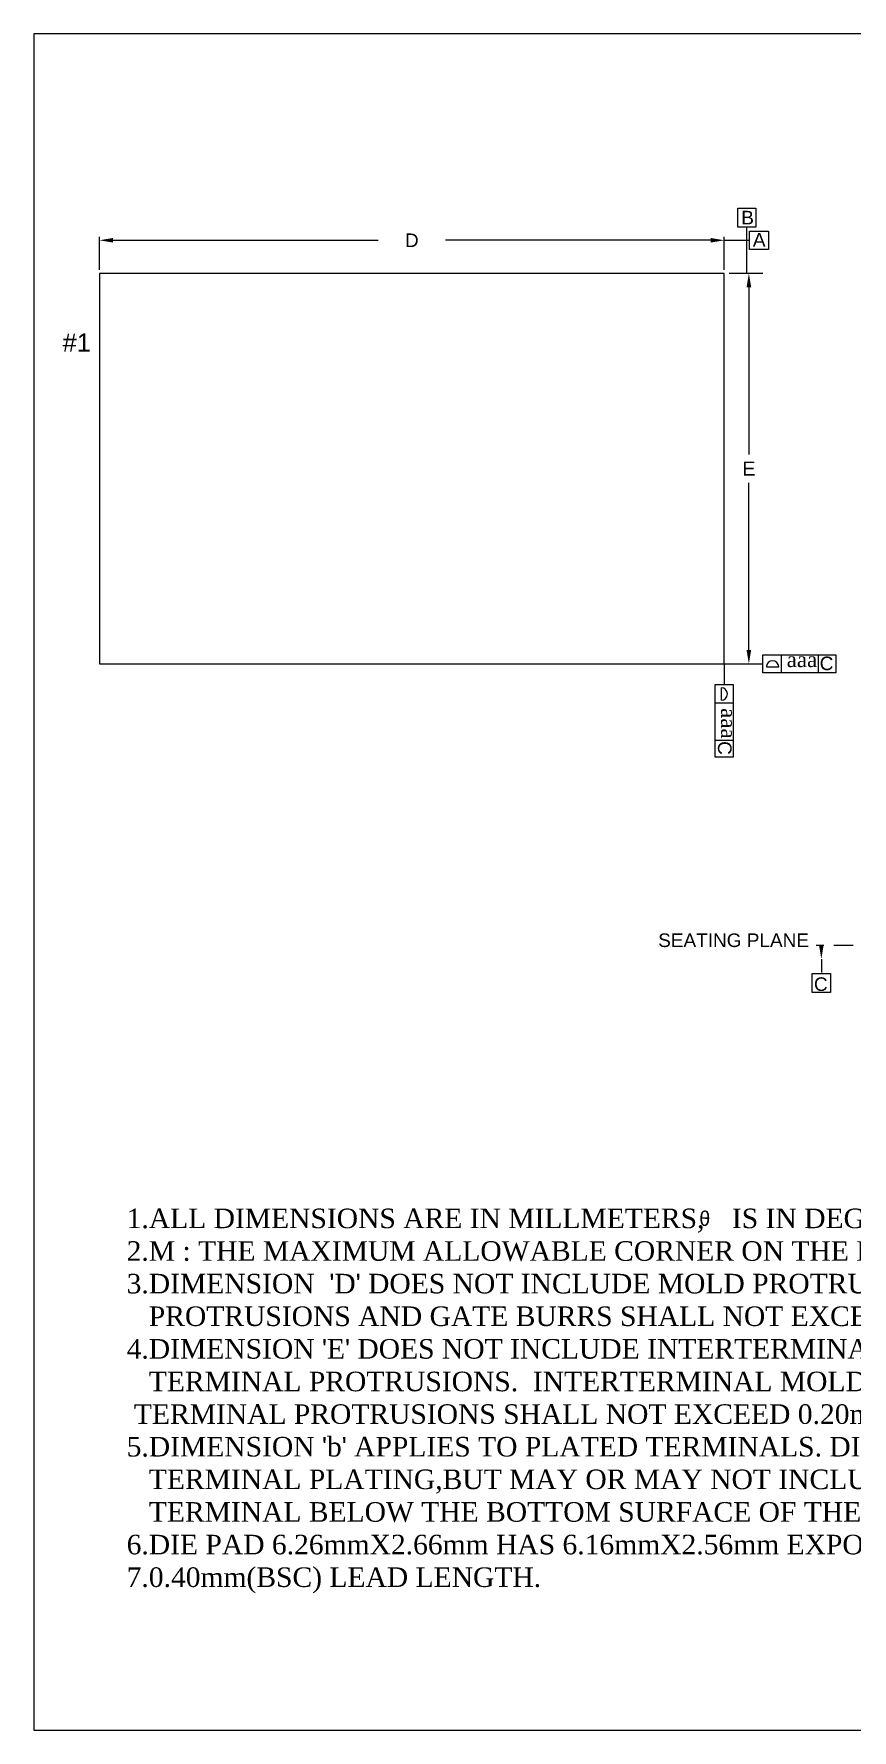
# Model space of a CAD drawing. Header units: inches. Extents: x 14.1 to 45.4, y 13.3 to 35.
# Drawn here: x 14.07 to 24.55, y 13.29 to 35 of the extents above; entities that cross this region are included whole.
import ezdxf

# ---------------------------------------------------------------- set-up
doc = ezdxf.new("R2010")
doc.units = ezdxf.units.IN
doc.header["$MEASUREMENT"] = 0
doc.linetypes.add('3', pattern=[0.375, 0.25, -0.125])
doc.layers.add('1', color=7, linetype='Continuous')
doc.layers.add('DIM', color=102, linetype='Continuous')
doc.styles.get("Standard").update_dxf_attribs({"font": 'arial.ttf'})
doc.dimstyles.get("Standard").update_dxf_attribs({"dimtxt": 0.18, "dimasz": 0.18, "dimexe": 0.18, "dimexo": 0.0625, "dimgap": 0.09, "dimtad": 0, "dimtih": 1, "dimtoh": 1, "dimdec": 4, "dimzin": 0, "dimdsep": 46, "dimtxsty": 'Standard', "dimcen": 0.09, "dimadec": 0, "dimazin": 0, "dimtfac": 1, "dimtdec": 4, "dimtofl": 0, "dimtmove": 0, "dimatfit": 3, "dimfxl": 1, "dimtolj": 1, "dimtzin": 0, "dimarcsym": 0})

# ---------------------------------------------------------------- blocks, each defined once
blk = doc.blocks.new('*D3')
at = {"layer": 'Defpoints', "color": 0, "transparency": 16777216}
for p in [(22.912, 31.937), (22.912, 26.937), (23.228, 26.937)]:
    blk.add_point(p, dxfattribs=at)
at = {"layer": 'DIM', "color": 0, "lineweight": -2, "transparency": 16777216}
for p, q in [((22.975, 31.937), (23.408, 31.937)), ((23.228, 31.757), (23.228, 29.617)), ((23.228, 27.117), (23.228, 29.257)), ((22.975, 26.937), (23.408, 26.937))]:
    blk.add_line(p, q, dxfattribs=at)
at = {"layer": 'DIM', "color": 0, "transparency": 16777216}
for points in [[(23.198, 31.757), (23.258, 31.757), (23.228, 31.937)], [(23.198, 27.117), (23.258, 27.117), (23.228, 26.937)]]:
    blk.add_solid(points, dxfattribs=at)
at = {"layer": 'DIM', "color": 0, "transparency": 16777216, "insert": (23.228, 29.437), "char_height": 0.18, "attachment_point": 5}
blk.add_mtext('\\A1;E', dxfattribs=at)

msp = doc.modelspace()

# ---------------------------------------------------------------- linework, layer by layer
at = {"color": 0}
for p, q in [((14.0739, 35.00158), (14.0739, 13.28975)), ((45.42673, 35.00158), (14.0739, 35.00158)), ((14.0739, 13.28975), (45.42673, 13.28975))]:
    msp.add_line(p, q, dxfattribs=at)
at = {"layer": '1'}
msp.add_lwpolyline([(22.91225, 31.93685), (14.91225, 31.93685), (14.91225, 26.93685), (22.91225, 26.93685)], close=True, dxfattribs=at)
at = {"layer": 'DIM', "color": 102}
for p, q in [((14.91225, 31.98035), (14.91225, 32.40358)), ((15.08625, 32.36008), (18.4814, 32.36008)), ((22.73825, 32.36008), (19.34311, 32.36008)), ((22.91225, 31.98035), (22.91225, 32.40358)), ((22.91225, 32.36008), (23.23735, 32.36008)), ((23.20068, 31.93685), (23.20068, 32.52769)), ((22.91225, 26.93685), (22.91225, 26.67588)), ((22.91225, 26.93685), (23.20068, 26.93685)), ((23.05647, 26.93685), (23.31744, 26.93685)), ((23.64538, 26.82264), (23.64538, 27.05179)), ((24.12099, 26.82264), (24.12099, 27.05179)), ((23.45161, 26.89917), (23.61015, 26.89917)), ((22.87457, 26.63184), (22.87457, 26.4733)), ((22.79804, 26.43807), (23.02719, 26.43807)), ((22.79804, 25.96246), (23.02719, 25.96246)), ((24.15597, 23.15943), (24.15597, 22.98543))]:
    msp.add_line(p, q, dxfattribs=at)
at = {"layer": 'DIM', "color": 1, "linetype": '3'}
msp.add_line((24.93933, 23.33337), (24.09037, 23.33337), dxfattribs=at)
at = {"layer": 'DIM', "color": 102}
for points in [[(23.31675, 32.52769), (23.08462, 32.52769), (23.08462, 32.76974), (23.31675, 32.76974)], [(23.23735, 32.24401), (23.23735, 32.47614), (23.4794, 32.47614), (23.4794, 32.24401)], [(23.40757, 26.82264), (23.40757, 27.05179), (24.34118, 27.05179), (24.34118, 26.82264)], [(22.79804, 26.67588), (23.02719, 26.67588), (23.02719, 25.74227), (22.79804, 25.74227)], [(24.0399, 22.97398), (24.27203, 22.97398), (24.27203, 22.73192), (24.0399, 22.73192)]]:
    msp.add_lwpolyline(points, close=True, dxfattribs=at)
for centre, start, end in [((23.53088, 26.89917), 0, 180), ((22.87457, 26.55257), 270, 90)]:
    msp.add_arc(centre, 0.07927, start, end, dxfattribs=at)
for points in [[(15.08625, 32.38908), (15.08625, 32.33108), (14.91225, 32.36008)], [(22.73825, 32.38908), (22.73825, 32.33108), (22.91225, 32.36008)], [(24.18497, 23.33343), (24.12697, 23.33343), (24.15597, 23.15943)]]:
    msp.add_solid(points, dxfattribs=at)

# ---------------------------------------------------------------- texts
at = {"insert": (14.44121, 31.16758), "char_height": 0.2329068, "width": 3.3224226, "attachment_point": 1}
msp.add_mtext('{\\fArial|b0|i0|c0|p34;#1}', dxfattribs=at)
at = {"layer": 'DIM', "color": 102, "char_height": 0.174, "attachment_point": 5}
for s, insert in [('B', (23.21176, 32.65009)), ('\\A1;D', (18.91225, 32.36008)), ('A', (23.36004, 32.3661)), ('C', (24.22249, 26.94289)), ('C', (24.14897, 22.83687))]:
    msp.add_mtext(s, dxfattribs=dict(at, insert=insert))
at = {"layer": 'DIM', "color": 102}
for s, insert, char_height, width, attachment_point in [('\\fTimes New Roman|b0|i0|c0|p18;aaa', (23.90762, 26.99244), 0.1944, 1.2312, 5), ("{\\fTimes New Roman|b0|i0|c0|p18;1.ALL DIMENSIONS ARE IN MILLMETERS,\\H0.7474x;    \\f????|b0|i0|c0|p54; \\fTimes New Roman|b0|i0|c0|p18;\\H1.338x;IS IN DEGREES.\\P2.M : THE MAXIMUM ALLOWABLE CORNER ON THE MOLDED PLASTIC BODY CORNERS.\\P3.DIMENSION  \\f????|b0|i0|c0|p54;'\\fTimes New Roman|b0|i0|c0|p18;D\\f????|b0|i0|c0|p54;'\\fTimes New Roman|b0|i0|c0|p18; DOES NOT INCLUDE MOLD PROTRUSIONS OR GATE BURRS.MOLD\\P   PROTRUSIONS AND GATE BURRS SHALL NOT EXCEED 0.15mm PER SIDE.\\P4.DIMENSION \\f????|b0|i0|c0|p54;'\\fTimes New Roman|b0|i0|c0|p18;E\\f????|b0|i0|c0|p54;'\\fTimes New Roman|b0|i0|c0|p18; DOES NOT INCLUDE INTERTERMINAL MOLD PROTRUSIONS OR\\P   TERMINAL PROTRUSIONS.\\f????|b0|i0|c0|p54; \\fTimes New Roman|b0|i0|c0|p18; INTERTERMINAL MOLD PROTRUSIONS AND/OR \\P\\f????|b0|i0|c0|p54; \\fTimes New Roman|b0|i0|c0|p18;TERMINAL\\f????|b0|i0|c0|p54; \\fTimes New Roman|b0|i0|c0|p18;PROTRUSIONS SHALL NOT EXCEED 0.20mm PER SIDE.\\P5.DIMENSION \\f????|b0|i0|c0|p54;'\\fTimes New Roman|b0|i0|c0|p18;b\\f????|b0|i0|c0|p54;'\\fTimes New Roman|b0|i0|c0|p18; APPLIES TO PLATED TERMINALS. DIMENSION A1 IS PRIMARILY Y \\P   TERMINAL PLATING,BUT MAY OR MAY NOT INCLUDE A SMALL PROTRUSION OF \\P   TERMINAL BELOW THE BOTTOM SURFACE OF THE PACKAGE.\\P6.DIE PAD 6.26mmX2.66mm HAS 6.16mmX2.56mm EXPOSED PAD SIZE.\\P7.0.40mm(BSC) LEAD LENGTH.}", (15.26129, 19.96509), 0.25046474, 15.5566768, 1)]:
    msp.add_mtext(s, dxfattribs=dict(at, insert=insert, char_height=char_height, width=width, attachment_point=attachment_point))
at = {"layer": 'DIM', "color": 102, "insert": (22.96784, 26.17583), "char_height": 0.1944, "width": 1.2312, "attachment_point": 5, "rotation": 270}
msp.add_mtext('\\fTimes New Roman|b0|i0|c0|p18;aaa', dxfattribs=at)
at = {"layer": 'DIM', "color": 102, "attachment_point": 5}
for s, insert, char_height, rotation in [('C', (22.91829, 25.86096), 0.174, 270), ('\\fSymbol|b0|i0|c2|p18;q', (22.66291, 19.83699), 0.18792, 359.01)]:
    msp.add_mtext(s, dxfattribs=dict(at, insert=insert, char_height=char_height, rotation=rotation))
at = {"layer": 'DIM', "color": 1, "insert": (23.03248, 23.39895), "char_height": 0.174, "attachment_point": 5}
msp.add_mtext('SEATING PLANE', dxfattribs=at)

# ---------------------------------------------------------------- dimensions: what is measured, and where the dimension line sits
at = {"layer": 'DIM'}
dim = msp.add_linear_dim(base=(23.22757, 26.93685), p1=(22.91225, 31.93685), p2=(22.91225, 26.93685), angle=90, text='E', dimstyle='Standard', dxfattribs=at)
dim.commit()
dim.dimension.update_dxf_attribs({"geometry": '*D3', "text_midpoint": (23.22757, 29.43685)})

doc.saveas('drawing.dxf')
